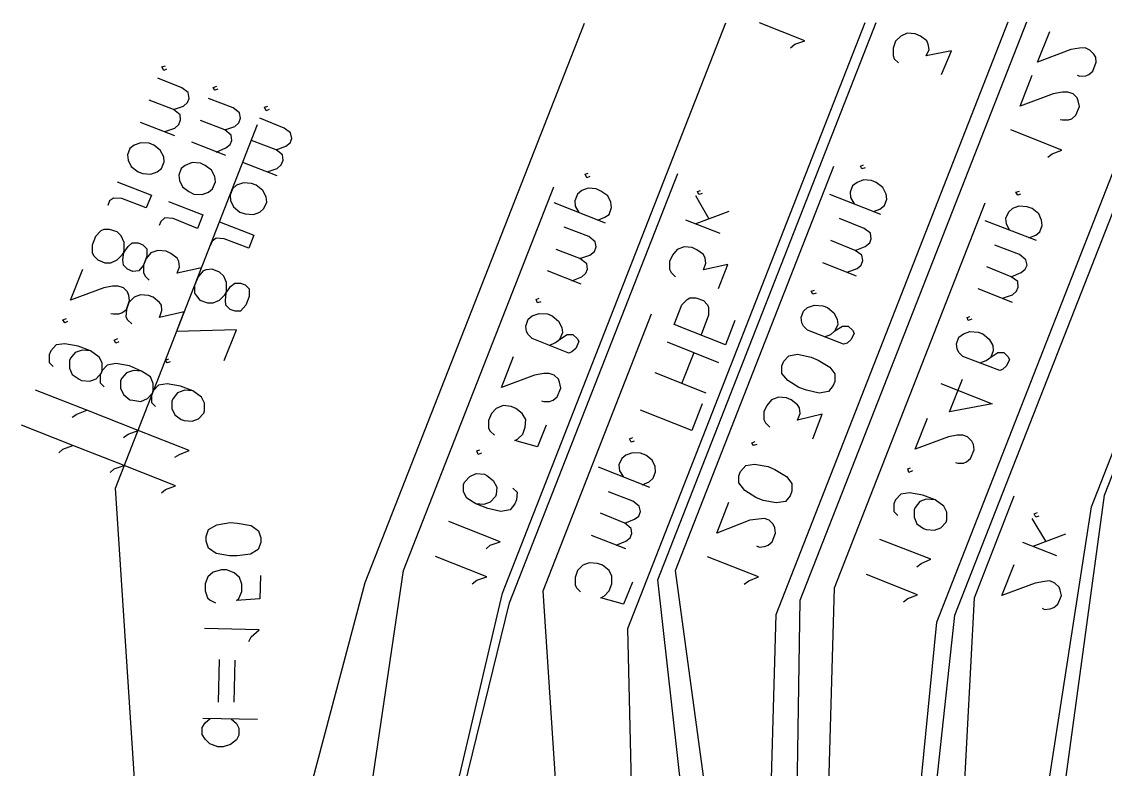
# Model space of a CAD drawing. Header units: metres. Extents: x 131 to 658, y 22 to 173.
# Drawn here: x 142.03 to 162.68, y 136.99 to 151.23 of the extents above; entities that cross this region are included whole.
import ezdxf

# ---------------------------------------------------------------- set-up
doc = ezdxf.new("R2010")
doc.units = ezdxf.units.M
for name, color, linetype in [('ELECTR_CABLE', 7, 'Continuous'), ('ELECTR_CABLE_COMM', 7, 'Continuous'), ('SEWER', 7, 'Continuous'), ('WATER_PIPELINE', 7, 'Continuous')]:
    doc.layers.add(name, color=color, linetype=linetype)

msp = doc.modelspace()

# ---------------------------------------------------------------- linework, layer by layer
at = {"layer": 'ELECTR_CABLE'}
for points in [[(148.952, 131.948), (148.985, 130.971), (151.193, 140.348), (155.452, 151.209)], [(154.711, 133.28), (155.077, 132.381), (154.156, 140.603), (158.316, 151.217)], [(155.932, 132.192), (156.165, 131.238), (156.409, 139.938), (160.832, 151.231)], [(156.686, 150.735), (156.764, 150.801), (156.953, 150.868), (156.093, 151.21)], [(156.431, 128.863), (156.675, 127.92), (156.864, 140.215), (161.186, 151.23)], [(158.34, 128.819), (158.506, 127.853), (159.816, 139.926), (164.248, 151.22)], [(158.473, 132.314), (158.639, 131.349), (159.472, 139.793), (163.951, 151.221)], [(159.56, 150.224), (159.749, 150.679), (159.749, 150.679), (159.272, 150.579), (159.272, 150.579), (159.327, 150.701), (159.327, 150.701), (159.305, 150.801), (159.305, 150.801), (159.283, 150.868), (159.283, 150.868), (159.161, 150.957), (159.161, 150.957), (159.061, 151.001), (159.061, 151.001), (158.906, 151.012), (158.906, 151.012), (158.784, 150.957), (158.784, 150.957), (158.684, 150.857), (158.684, 150.857), (158.639, 150.724), (158.639, 150.724), (158.639, 150.59), (158.639, 150.59), (158.662, 150.524), (158.662, 150.524), (158.739, 150.446)], [(162.146, 150.213), (162.201, 150.191), (162.201, 150.191), (162.312, 150.202), (162.312, 150.202), (162.368, 150.224), (162.368, 150.224), (162.446, 150.291), (162.446, 150.291), (162.512, 150.457), (162.512, 150.457), (162.501, 150.557), (162.501, 150.557), (162.468, 150.613), (162.468, 150.613), (162.39, 150.69), (162.39, 150.69), (162.301, 150.735), (162.301, 150.735), (162.19, 150.724), (162.19, 150.724), (162.024, 150.701), (162.024, 150.701), (161.391, 150.457), (161.391, 150.457), (161.624, 151.045)], [(161.824, 149.37), (161.868, 149.359), (161.868, 149.359), (161.979, 149.359), (161.979, 149.359), (162.046, 149.381), (162.046, 149.381), (162.124, 149.448), (162.124, 149.448), (162.19, 149.614), (162.19, 149.614), (162.168, 149.725), (162.168, 149.725), (162.146, 149.78), (162.146, 149.78), (162.068, 149.858), (162.068, 149.858), (161.968, 149.891), (161.968, 149.891), (161.868, 149.891), (161.868, 149.891), (161.691, 149.858), (161.691, 149.858), (161.058, 149.625), (161.058, 149.625), (161.291, 150.213)], [(161.036, 132.181), (161.169, 131.216), (161.169, 131.216), (162.667, 142.212), (162.667, 142.212), (165.686, 149.891)], [(161.591, 148.649), (161.669, 148.715), (161.669, 148.715), (161.857, 148.782), (161.857, 148.782), (160.881, 149.17)], [(149.329, 133.135), (149.362, 132.159), (149.362, 132.159), (151.327, 140.16), (151.327, 140.16), (154.534, 148.338)], [(152.858, 148.282), (152.802, 148.26), (152.802, 148.26), (152.769, 148.327), (152.769, 148.327), (152.825, 148.349)], [(156.52, 123.958), (156.908, 123.059), (156.908, 123.059), (154.489, 140.781), (154.489, 140.781), (157.507, 148.482)], [(158.107, 148.449), (158.04, 148.427), (158.04, 148.427), (158.018, 148.482), (158.018, 148.482), (158.073, 148.504)], [(158.262, 147.617), (158.384, 147.661), (158.384, 147.661), (158.473, 147.728), (158.473, 147.728), (158.517, 147.85), (158.517, 147.85), (158.506, 147.949), (158.506, 147.949), (158.44, 148.072), (158.44, 148.072), (158.318, 148.171), (158.318, 148.171), (158.229, 148.205), (158.229, 148.205), (158.073, 148.216), (158.073, 148.216), (157.951, 148.171), (157.951, 148.171), (157.863, 148.105), (157.863, 148.105), (157.818, 147.983), (157.818, 147.983), (157.829, 147.883), (157.829, 147.883), (157.896, 147.761)], [(147.731, 131.904), (147.853, 130.927), (147.853, 130.927), (149.307, 140.781), (149.307, 140.781), (152.17, 148.083)], [(153.013, 147.45), (153.146, 147.506), (153.146, 147.506), (153.224, 147.561), (153.224, 147.561), (153.268, 147.694), (153.268, 147.694), (153.257, 147.794), (153.257, 147.794), (153.202, 147.916), (153.202, 147.916), (153.069, 148.005), (153.069, 148.005), (152.98, 148.049), (152.98, 148.049), (152.825, 148.06), (152.825, 148.06), (152.703, 148.016), (152.703, 148.016), (152.625, 147.949), (152.625, 147.949), (152.569, 147.816), (152.569, 147.816), (152.58, 147.716), (152.58, 147.716), (152.647, 147.594)], [(155.133, 147.472), (154.878, 147.916)], [(155, 147.961), (154.933, 147.938), (154.933, 147.938), (154.911, 147.994), (154.911, 147.994), (154.966, 148.016)], [(158.406, 147.561), (157.43, 147.938)], [(161.07, 147.949), (161.014, 147.927), (161.014, 147.927), (160.981, 147.983), (160.981, 147.983), (161.047, 148.005)], [(153.158, 147.395), (152.181, 147.783)], [(156.653, 119.253), (156.886, 118.299), (156.886, 118.299), (157.519, 140.448), (157.519, 140.448), (160.393, 147.783)], [(161.225, 147.117), (161.358, 147.162), (161.358, 147.162), (161.436, 147.228), (161.436, 147.228), (161.48, 147.35), (161.48, 147.35), (161.469, 147.45), (161.469, 147.45), (161.414, 147.572), (161.414, 147.572), (161.291, 147.672), (161.291, 147.672), (161.192, 147.705), (161.192, 147.705), (161.036, 147.716), (161.036, 147.716), (160.914, 147.672), (160.914, 147.672), (160.836, 147.605), (160.836, 147.605), (160.781, 147.483), (160.781, 147.483), (160.792, 147.384), (160.792, 147.384), (160.859, 147.261)], [(155.51, 147.617), (154.878, 147.384)], [(152.669, 146.718), (152.858, 146.784), (152.858, 146.784), (152.947, 146.851), (152.947, 146.851), (152.98, 146.94), (152.98, 146.94), (152.958, 147.04), (152.958, 147.04), (152.836, 147.139), (152.836, 147.139), (152.37, 147.317)], [(155.344, 147.195), (154.689, 147.45)], [(157.918, 146.873), (158.107, 146.951), (158.107, 146.951), (158.195, 147.017), (158.195, 147.017), (158.218, 147.095), (158.218, 147.095), (158.207, 147.206), (158.207, 147.206), (158.084, 147.295), (158.084, 147.295), (157.618, 147.483)], [(161.369, 147.062), (160.393, 147.439)], [(152.514, 146.296), (152.703, 146.374), (152.703, 146.374), (152.78, 146.44), (152.78, 146.44), (152.814, 146.518), (152.814, 146.518), (152.802, 146.618), (152.802, 146.618), (152.669, 146.718), (152.669, 146.718), (152.214, 146.895)], [(155.31, 146.152), (155.488, 146.607), (155.488, 146.607), (155.022, 146.507), (155.022, 146.507), (155.066, 146.629), (155.066, 146.629), (155.055, 146.729), (155.055, 146.729), (155.022, 146.795), (155.022, 146.795), (154.9, 146.884), (154.9, 146.884), (154.811, 146.929), (154.811, 146.929), (154.656, 146.94), (154.656, 146.94), (154.522, 146.895), (154.522, 146.895), (154.434, 146.784), (154.434, 146.784), (154.378, 146.662), (154.378, 146.662), (154.378, 146.518), (154.378, 146.518), (154.411, 146.451), (154.411, 146.451), (154.489, 146.374)], [(157.763, 146.462), (157.951, 146.529), (157.951, 146.529), (158.029, 146.596), (158.029, 146.596), (158.062, 146.684), (158.062, 146.684), (158.04, 146.784), (158.04, 146.784), (157.918, 146.873), (157.918, 146.873), (157.452, 147.062)], [(160.892, 146.374), (161.081, 146.451), (161.081, 146.451), (161.158, 146.518), (161.158, 146.518), (161.192, 146.596), (161.192, 146.596), (161.169, 146.696), (161.169, 146.696), (161.047, 146.795), (161.047, 146.795), (160.581, 146.973)], [(152.691, 146.229), (152.048, 146.485)], [(157.94, 146.385), (157.297, 146.64)], [(160.726, 145.963), (160.914, 146.03), (160.914, 146.03), (160.992, 146.096), (160.992, 146.096), (161.025, 146.174), (161.025, 146.174), (161.014, 146.285), (161.014, 146.285), (160.892, 146.374), (160.892, 146.374), (160.426, 146.562)], [(157.175, 146.063), (157.108, 146.041), (157.108, 146.041), (157.075, 146.096), (157.075, 146.096), (157.141, 146.118)], [(160.914, 145.885), (160.259, 146.141)], [(151.926, 145.897), (151.859, 145.874), (151.859, 145.874), (151.837, 145.941), (151.837, 145.941), (151.892, 145.963)], [(155.621, 145.541), (155.443, 145.075), (155.443, 145.075), (154.467, 145.464), (154.467, 145.464), (154.611, 145.841), (154.611, 145.841), (154.711, 145.941), (154.711, 145.941), (154.767, 145.974), (154.767, 145.974), (154.878, 145.974), (154.878, 145.974), (155.022, 145.919), (155.022, 145.919), (155.099, 145.841), (155.099, 145.841), (155.122, 145.786), (155.122, 145.786), (155.122, 145.641), (155.122, 145.641), (154.977, 145.264)], [(152.081, 145.064), (152.203, 145.12), (152.203, 145.12), (152.281, 145.175), (152.281, 145.175), (152.425, 145.275), (152.425, 145.275), (152.536, 145.275), (152.536, 145.275), (152.614, 145.197), (152.614, 145.197), (152.647, 145.142), (152.647, 145.142), (152.592, 145.009), (152.592, 145.009), (152.514, 144.942), (152.514, 144.942), (152.458, 144.92), (152.458, 144.92), (151.759, 145.197), (151.759, 145.197), (151.682, 145.275), (151.682, 145.275), (151.648, 145.331), (151.648, 145.331), (151.637, 145.43), (151.637, 145.43), (151.682, 145.564), (151.682, 145.564), (151.759, 145.63), (151.759, 145.63), (151.892, 145.675), (151.892, 145.675), (152.048, 145.664), (152.048, 145.664), (152.137, 145.63), (152.137, 145.63), (152.259, 145.53), (152.259, 145.53), (152.325, 145.408), (152.325, 145.408), (152.336, 145.308), (152.336, 145.308), (152.281, 145.175)], [(152.259, 132.037), (152.58, 131.105), (152.58, 131.105), (151.97, 140.393), (151.97, 140.393), (154.034, 145.664)], [(157.33, 145.231), (157.452, 145.275), (157.452, 145.275), (157.53, 145.342), (157.53, 145.342), (157.674, 145.43), (157.674, 145.43), (157.785, 145.43), (157.785, 145.43), (157.863, 145.353), (157.863, 145.353), (157.896, 145.297), (157.896, 145.297), (157.84, 145.175), (157.84, 145.175), (157.763, 145.109), (157.763, 145.109), (157.696, 145.086), (157.696, 145.086), (157.008, 145.353), (157.008, 145.353), (156.93, 145.43), (156.93, 145.43), (156.897, 145.497), (156.897, 145.497), (156.886, 145.597), (156.886, 145.597), (156.93, 145.719), (156.93, 145.719), (157.008, 145.786), (157.008, 145.786), (157.141, 145.83), (157.141, 145.83), (157.297, 145.819), (157.297, 145.819), (157.385, 145.786), (157.385, 145.786), (157.507, 145.686), (157.507, 145.686), (157.574, 145.564), (157.574, 145.564), (157.585, 145.464), (157.585, 145.464), (157.53, 145.342)], [(160.137, 145.564), (160.071, 145.541), (160.071, 145.541), (160.049, 145.597), (160.049, 145.597), (160.104, 145.619)], [(160.293, 144.731), (160.415, 144.776), (160.415, 144.776), (160.504, 144.842), (160.504, 144.842), (160.637, 144.931), (160.637, 144.931), (160.748, 144.931), (160.748, 144.931), (160.825, 144.853), (160.825, 144.853), (160.859, 144.798), (160.859, 144.798), (160.803, 144.676), (160.803, 144.676), (160.726, 144.609), (160.726, 144.609), (160.67, 144.587), (160.67, 144.587), (159.971, 144.853), (159.971, 144.853), (159.893, 144.931), (159.893, 144.931), (159.86, 144.998), (159.86, 144.998), (159.849, 145.098), (159.849, 145.098), (159.893, 145.22), (159.893, 145.22), (159.982, 145.286), (159.982, 145.286), (160.104, 145.331), (160.104, 145.331), (160.259, 145.32), (160.259, 145.32), (160.348, 145.286), (160.348, 145.286), (160.47, 145.186), (160.47, 145.186), (160.537, 145.064), (160.537, 145.064), (160.548, 144.964), (160.548, 144.964), (160.504, 144.842)], [(154.334, 145.131), (155.31, 144.742)], [(151.937, 144.01), (151.981, 143.999), (151.981, 143.999), (152.092, 143.999), (152.092, 143.999), (152.159, 144.021), (152.159, 144.021), (152.236, 144.088), (152.236, 144.088), (152.303, 144.254), (152.303, 144.254), (152.281, 144.365), (152.281, 144.365), (152.259, 144.421), (152.259, 144.421), (152.181, 144.498), (152.181, 144.498), (152.081, 144.532), (152.081, 144.532), (151.981, 144.532), (151.981, 144.532), (151.804, 144.498), (151.804, 144.498), (151.171, 144.265), (151.171, 144.265), (151.404, 144.853)], [(154.611, 144.343), (154.844, 144.931)], [(157.496, 144.299), (157.408, 144.188), (157.408, 144.188), (157.23, 144.154), (157.23, 144.154), (156.986, 144.21), (156.986, 144.21), (156.842, 144.265), (156.842, 144.265), (156.631, 144.398), (156.631, 144.398), (156.52, 144.532), (156.52, 144.532), (156.52, 144.676), (156.52, 144.676), (156.553, 144.765), (156.553, 144.765), (156.653, 144.865), (156.653, 144.865), (156.819, 144.898), (156.819, 144.898), (157.075, 144.842), (157.075, 144.842), (157.208, 144.787), (157.208, 144.787), (157.43, 144.654), (157.43, 144.654), (157.53, 144.521), (157.53, 144.521), (157.53, 144.376), (157.53, 144.376), (157.496, 144.299)], [(155.077, 144.154), (154.101, 144.543)], [(159.549, 144.343), (160.526, 143.955), (160.526, 143.955), (159.716, 143.799), (159.716, 143.799), (159.96, 144.421)], [(157.108, 143.289), (157.286, 143.755), (157.286, 143.755), (156.819, 143.644), (156.819, 143.644), (156.864, 143.766), (156.864, 143.766), (156.853, 143.877), (156.853, 143.877), (156.819, 143.932), (156.819, 143.932), (156.697, 144.032), (156.697, 144.032), (156.609, 144.066), (156.609, 144.066), (156.453, 144.077), (156.453, 144.077), (156.32, 144.032), (156.32, 144.032), (156.231, 143.921), (156.231, 143.921), (156.176, 143.799), (156.176, 143.799), (156.176, 143.655), (156.176, 143.655), (156.209, 143.588), (156.209, 143.588), (156.287, 143.511)], [(152.026, 143.544), (151.859, 143.133), (151.859, 143.133), (151.426, 143.256), (151.426, 143.256), (151.482, 143.278), (151.482, 143.278), (151.582, 143.378), (151.582, 143.378), (151.626, 143.511), (151.626, 143.511), (151.637, 143.655), (151.637, 143.655), (151.571, 143.766), (151.571, 143.766), (151.449, 143.866), (151.449, 143.866), (151.36, 143.899), (151.36, 143.899), (151.204, 143.921), (151.204, 143.921), (151.071, 143.866), (151.071, 143.866), (150.983, 143.766), (150.983, 143.766), (150.927, 143.633), (150.927, 143.633), (150.927, 143.489), (150.927, 143.489), (150.96, 143.433), (150.96, 143.433), (151.038, 143.355)], [(155, 143.955), (154.8, 143.444), (154.8, 143.444), (153.823, 143.833)], [(159.827, 142.834), (159.871, 142.823), (159.871, 142.823), (159.982, 142.823), (159.982, 142.823), (160.038, 142.845), (160.038, 142.845), (160.115, 142.912), (160.115, 142.912), (160.182, 143.078), (160.182, 143.078), (160.171, 143.178), (160.171, 143.178), (160.137, 143.244), (160.137, 143.244), (160.06, 143.322), (160.06, 143.322), (159.971, 143.355), (159.971, 143.355), (159.86, 143.355), (159.86, 143.355), (159.694, 143.322), (159.694, 143.322), (159.061, 143.089), (159.061, 143.089), (159.294, 143.677)], [(153.701, 143.244), (153.646, 143.222), (153.646, 143.222), (153.612, 143.289), (153.612, 143.289), (153.679, 143.311)], [(156.043, 143.178), (155.976, 143.156), (155.976, 143.156), (155.943, 143.211), (155.943, 143.211), (156.009, 143.233)], [(150.794, 143.011), (150.727, 142.989), (150.727, 142.989), (150.705, 143.056), (150.705, 143.056), (150.761, 143.078)], [(153.857, 142.412), (153.99, 142.468), (153.99, 142.468), (154.067, 142.534), (154.067, 142.534), (154.112, 142.656), (154.112, 142.656), (154.101, 142.756), (154.101, 142.756), (154.045, 142.878), (154.045, 142.878), (153.923, 142.978), (153.923, 142.978), (153.823, 143.011), (153.823, 143.011), (153.668, 143.022), (153.668, 143.022), (153.546, 142.978), (153.546, 142.978), (153.468, 142.912), (153.468, 142.912), (153.413, 142.789), (153.413, 142.789), (153.424, 142.678), (153.424, 142.678), (153.49, 142.568)], [(154.001, 142.357), (153.024, 142.745)], [(156.675, 142.201), (156.586, 142.09), (156.586, 142.09), (156.409, 142.068), (156.409, 142.068), (156.165, 142.113), (156.165, 142.113), (156.02, 142.168), (156.02, 142.168), (155.81, 142.301), (155.81, 142.301), (155.699, 142.445), (155.699, 142.445), (155.699, 142.579), (155.699, 142.579), (155.732, 142.667), (155.732, 142.667), (155.832, 142.778), (155.832, 142.778), (155.998, 142.801), (155.998, 142.801), (156.254, 142.756), (156.254, 142.756), (156.387, 142.701), (156.387, 142.701), (156.609, 142.568), (156.609, 142.568), (156.708, 142.434), (156.708, 142.434), (156.708, 142.29), (156.708, 142.29), (156.675, 142.201)], [(151.393, 142.346), (151.471, 142.268), (151.471, 142.268), (151.46, 142.124), (151.46, 142.124), (151.426, 142.046), (151.426, 142.046), (151.338, 141.935), (151.338, 141.935), (151.16, 141.902), (151.16, 141.902), (150.916, 141.957), (150.916, 141.957), (150.683, 142.046), (150.683, 142.046), (150.516, 142.157), (150.516, 142.157), (150.45, 142.279), (150.45, 142.279), (150.45, 142.423), (150.45, 142.423), (150.472, 142.468), (150.472, 142.468), (150.572, 142.568), (150.572, 142.568), (150.694, 142.623), (150.694, 142.623), (150.849, 142.612), (150.849, 142.612), (150.894, 142.59), (150.894, 142.59), (151.016, 142.49), (151.016, 142.49), (151.082, 142.368), (151.082, 142.368), (151.071, 142.224), (151.071, 142.224), (151.06, 142.19), (151.06, 142.19), (150.96, 142.079), (150.96, 142.079), (150.838, 142.035), (150.838, 142.035), (150.683, 142.046)], [(159.006, 142.678), (158.939, 142.645), (158.939, 142.645), (158.917, 142.712), (158.917, 142.712), (158.972, 142.734)], [(153.524, 141.68), (153.712, 141.757), (153.712, 141.757), (153.79, 141.813), (153.79, 141.813), (153.823, 141.902), (153.823, 141.902), (153.801, 142.002), (153.801, 142.002), (153.679, 142.101), (153.679, 142.101), (153.213, 142.279)], [(159.438, 142.124), (159.272, 142.135), (159.272, 142.135), (159.15, 142.09), (159.15, 142.09), (159.061, 141.979), (159.061, 141.979), (159.039, 141.935), (159.039, 141.935), (159.039, 141.791), (159.039, 141.791), (159.094, 141.669), (159.094, 141.669), (159.216, 141.58), (159.216, 141.58), (159.272, 141.558), (159.272, 141.558), (159.427, 141.547), (159.427, 141.547), (159.549, 141.591), (159.549, 141.591), (159.649, 141.702), (159.649, 141.702), (159.66, 141.746), (159.66, 141.746), (159.66, 141.891), (159.66, 141.891), (159.605, 142.002), (159.605, 142.002), (159.438, 142.124), (159.438, 142.124), (159.205, 142.212), (159.205, 142.212), (158.95, 142.257), (158.95, 142.257), (158.784, 142.235), (158.784, 142.235), (158.684, 142.124), (158.684, 142.124), (158.65, 142.046), (158.65, 142.046), (158.65, 141.902), (158.65, 141.902), (158.728, 141.824)], [(159.56, 133.302), (159.771, 132.336), (159.771, 132.336), (160.193, 140.259), (160.193, 140.259), (160.947, 142.201)], [(156.032, 141.247), (156.087, 141.225), (156.087, 141.225), (156.187, 141.236), (156.187, 141.236), (156.254, 141.258), (156.254, 141.258), (156.331, 141.325), (156.331, 141.325), (156.398, 141.491), (156.398, 141.491), (156.387, 141.591), (156.387, 141.591), (156.353, 141.658), (156.353, 141.658), (156.276, 141.735), (156.276, 141.735), (156.187, 141.769), (156.187, 141.769), (156.076, 141.757), (156.076, 141.757), (155.91, 141.735), (155.91, 141.735), (155.277, 141.491), (155.277, 141.491), (155.51, 142.079)], [(150.883, 141.192), (150.96, 141.258), (150.96, 141.258), (151.149, 141.325), (151.149, 141.325), (150.172, 141.713)], [(153.357, 141.258), (153.546, 141.336), (153.546, 141.336), (153.624, 141.402), (153.624, 141.402), (153.657, 141.48), (153.657, 141.48), (153.646, 141.58), (153.646, 141.58), (153.524, 141.68), (153.524, 141.68), (153.058, 141.868)], [(161.547, 141.336), (161.291, 141.769)], [(161.414, 141.813), (161.358, 141.791), (161.358, 141.791), (161.325, 141.857), (161.325, 141.857), (161.391, 141.88)], [(153.546, 141.192), (152.891, 141.447)], [(159.094, 140.848), (159.172, 140.914), (159.172, 140.914), (159.361, 140.992), (159.361, 140.992), (158.384, 141.369)], [(161.758, 141.058), (161.114, 141.314)], [(161.924, 141.469), (161.303, 141.236)], [(150.616, 140.526), (150.705, 140.592), (150.705, 140.592), (150.894, 140.659), (150.894, 140.659), (149.917, 141.047)], [(153.668, 140.559), (153.502, 140.137), (153.502, 140.137), (153.069, 140.259), (153.069, 140.259), (153.135, 140.293), (153.135, 140.293), (153.224, 140.393), (153.224, 140.393), (153.28, 140.526), (153.28, 140.526), (153.28, 140.67), (153.28, 140.67), (153.224, 140.781), (153.224, 140.781), (153.102, 140.881), (153.102, 140.881), (153.002, 140.914), (153.002, 140.914), (152.847, 140.925), (152.847, 140.925), (152.725, 140.881), (152.725, 140.881), (152.625, 140.781), (152.625, 140.781), (152.58, 140.648), (152.58, 140.648), (152.58, 140.504), (152.58, 140.504), (152.603, 140.448), (152.603, 140.448), (152.68, 140.37)], [(155.799, 140.515), (155.887, 140.581), (155.887, 140.581), (156.076, 140.659), (156.076, 140.659), (155.099, 141.036)], [(161.48, 140.06), (161.524, 140.037), (161.524, 140.037), (161.635, 140.049), (161.635, 140.049), (161.702, 140.071), (161.702, 140.071), (161.78, 140.137), (161.78, 140.137), (161.846, 140.304), (161.846, 140.304), (161.824, 140.404), (161.824, 140.404), (161.802, 140.459), (161.802, 140.459), (161.724, 140.537), (161.724, 140.537), (161.624, 140.581), (161.624, 140.581), (161.524, 140.57), (161.524, 140.57), (161.347, 140.537), (161.347, 140.537), (160.714, 140.304), (160.714, 140.304), (160.947, 140.892)], [(158.839, 140.182), (158.917, 140.248), (158.917, 140.248), (159.105, 140.315), (159.105, 140.315), (158.129, 140.703)]]:
    msp.add_lwpolyline(points, dxfattribs=at)
at = {"layer": 'ELECTR_CABLE_COMM'}
msp.add_lwpolyline([(160.526, 131.426), (160.637, 130.461), (162.423, 141.99), (166.036, 151.209)], dxfattribs=at)
at = {"layer": 'SEWER'}
for points in [[(153.568, 129.052), (153.857, 128.12), (153.579, 139.671), (158.105, 151.217)], [(144.791, 150.324), (144.735, 150.302), (144.735, 150.302), (144.702, 150.369), (144.702, 150.369), (144.768, 150.391)], [(144.924, 149.558), (145.112, 149.625), (145.112, 149.625), (145.19, 149.692), (145.19, 149.692), (145.223, 149.769), (145.223, 149.769), (145.201, 149.88), (145.201, 149.88), (145.079, 149.969), (145.079, 149.969), (144.624, 150.158)], [(145.767, 149.947), (145.712, 149.925), (145.712, 149.925), (145.678, 149.98), (145.678, 149.98), (145.745, 150.002)], [(145.9, 149.17), (146.089, 149.237), (146.089, 149.237), (146.167, 149.303), (146.167, 149.303), (146.2, 149.392), (146.2, 149.392), (146.178, 149.492), (146.178, 149.492), (146.056, 149.592), (146.056, 149.592), (145.59, 149.769)], [(144.757, 149.137), (144.946, 149.203), (144.946, 149.203), (145.024, 149.27), (145.024, 149.27), (145.057, 149.359), (145.057, 149.359), (145.046, 149.459), (145.046, 149.459), (144.924, 149.558), (144.924, 149.558), (144.458, 149.736)], [(146.744, 149.558), (146.688, 149.536), (146.688, 149.536), (146.655, 149.603), (146.655, 149.603), (146.721, 149.625)], [(145.734, 148.748), (145.922, 148.826), (145.922, 148.826), (146, 148.893), (146, 148.893), (146.033, 148.97), (146.033, 148.97), (146.022, 149.07), (146.022, 149.07), (145.9, 149.17), (145.9, 149.17), (145.434, 149.348)], [(146.877, 148.793), (147.065, 148.859), (147.065, 148.859), (147.143, 148.926), (147.143, 148.926), (147.176, 149.004), (147.176, 149.004), (147.154, 149.115), (147.154, 149.115), (147.032, 149.203), (147.032, 149.203), (146.566, 149.392)], [(145.323, 115.292), (145.645, 114.371), (145.645, 114.371), (143.814, 142.346), (143.814, 142.346), (146.522, 149.27)], [(144.946, 149.059), (144.291, 149.314)], [(145.922, 148.682), (145.268, 148.937)], [(146.71, 148.371), (146.899, 148.438), (146.899, 148.438), (146.977, 148.504), (146.977, 148.504), (147.01, 148.593), (147.01, 148.593), (146.999, 148.693), (146.999, 148.693), (146.877, 148.793), (146.877, 148.793), (146.411, 148.97)], [(144.691, 148.438), (144.746, 148.56), (144.746, 148.56), (144.735, 148.66), (144.735, 148.66), (144.668, 148.782), (144.668, 148.782), (144.546, 148.882), (144.546, 148.882), (144.458, 148.915), (144.458, 148.915), (144.302, 148.926), (144.302, 148.926), (144.169, 148.882), (144.169, 148.882), (144.091, 148.815), (144.091, 148.815), (144.047, 148.693), (144.047, 148.693), (144.058, 148.593), (144.058, 148.593), (144.114, 148.471), (144.114, 148.471), (144.247, 148.371), (144.247, 148.371), (144.336, 148.338), (144.336, 148.338), (144.491, 148.327), (144.491, 148.327), (144.613, 148.371), (144.613, 148.371), (144.691, 148.438)], [(145.667, 148.049), (145.723, 148.182), (145.723, 148.182), (145.712, 148.282), (145.712, 148.282), (145.645, 148.404), (145.645, 148.404), (145.523, 148.493), (145.523, 148.493), (145.434, 148.538), (145.434, 148.538), (145.279, 148.549), (145.279, 148.549), (145.146, 148.493), (145.146, 148.493), (145.068, 148.438), (145.068, 148.438), (145.024, 148.305), (145.024, 148.305), (145.035, 148.205), (145.035, 148.205), (145.09, 148.083), (145.09, 148.083), (145.212, 147.994), (145.212, 147.994), (145.312, 147.949), (145.312, 147.949), (145.467, 147.938), (145.467, 147.938), (145.59, 147.983), (145.59, 147.983), (145.667, 148.049)], [(146.899, 148.293), (146.244, 148.549)], [(143.847, 148.182), (144.502, 147.927), (144.502, 147.927), (144.402, 147.683), (144.402, 147.683), (143.936, 147.861), (143.936, 147.861), (143.781, 147.872), (143.781, 147.872), (143.703, 147.816), (143.703, 147.816), (143.67, 147.728)], [(146.644, 147.672), (146.699, 147.794), (146.699, 147.794), (146.688, 147.894), (146.688, 147.894), (146.622, 148.016), (146.622, 148.016), (146.499, 148.116), (146.499, 148.116), (146.411, 148.149), (146.411, 148.149), (146.255, 148.16), (146.255, 148.16), (146.122, 148.116), (146.122, 148.116), (146.044, 148.049), (146.044, 148.049), (146, 147.927), (146, 147.927), (146.011, 147.827), (146.011, 147.827), (146.067, 147.705), (146.067, 147.705), (146.189, 147.605), (146.189, 147.605), (146.289, 147.572), (146.289, 147.572), (146.444, 147.561), (146.444, 147.561), (146.566, 147.605), (146.566, 147.605), (146.644, 147.672)], [(144.824, 147.805), (145.479, 147.55), (145.479, 147.55), (145.379, 147.295), (145.379, 147.295), (144.913, 147.483), (144.913, 147.483), (144.757, 147.494), (144.757, 147.494), (144.68, 147.428), (144.68, 147.428), (144.646, 147.35)], [(145.8, 147.417), (146.455, 147.162), (146.455, 147.162), (146.355, 146.917), (146.355, 146.917), (145.889, 147.095), (145.889, 147.095), (145.734, 147.106), (145.734, 147.106), (145.656, 147.051), (145.656, 147.051), (145.623, 146.962)], [(144.347, 146.596), (144.258, 146.485), (144.258, 146.485), (144.147, 146.474), (144.147, 146.474), (144.047, 146.518), (144.047, 146.518), (143.969, 146.596), (143.969, 146.596), (143.958, 146.696), (143.958, 146.696), (143.981, 146.884), (143.981, 146.884), (143.981, 147.028), (143.981, 147.028), (143.925, 147.15), (143.925, 147.15), (143.847, 147.228), (143.847, 147.228), (143.703, 147.273), (143.703, 147.273), (143.592, 147.273), (143.592, 147.273), (143.537, 147.25), (143.537, 147.25), (143.437, 147.139), (143.437, 147.139), (143.37, 146.973), (143.37, 146.973), (143.37, 146.829), (143.37, 146.829), (143.403, 146.773), (143.403, 146.773), (143.481, 146.696), (143.481, 146.696), (143.614, 146.64), (143.614, 146.64), (143.725, 146.64), (143.725, 146.64), (143.847, 146.696), (143.847, 146.696), (143.947, 146.795), (143.947, 146.795), (144.058, 146.951), (144.058, 146.951), (144.136, 147.017), (144.136, 147.017), (144.247, 147.017), (144.247, 147.017), (144.336, 146.984), (144.336, 146.984), (144.413, 146.906), (144.413, 146.906), (144.413, 146.762), (144.413, 146.762), (144.347, 146.596)], [(145.279, 146.085), (145.456, 146.54), (145.456, 146.54), (144.99, 146.44), (144.99, 146.44), (145.035, 146.562), (145.035, 146.562), (145.024, 146.662), (145.024, 146.662), (144.99, 146.729), (144.99, 146.729), (144.868, 146.818), (144.868, 146.818), (144.779, 146.862), (144.779, 146.862), (144.624, 146.873), (144.624, 146.873), (144.491, 146.829), (144.491, 146.829), (144.402, 146.718), (144.402, 146.718), (144.347, 146.596), (144.347, 146.596), (144.347, 146.451), (144.347, 146.451), (144.38, 146.385), (144.38, 146.385), (144.458, 146.307)], [(143.725, 145.675), (143.77, 145.664), (143.77, 145.664), (143.881, 145.664), (143.881, 145.664), (143.936, 145.686), (143.936, 145.686), (144.025, 145.752), (144.025, 145.752), (144.08, 145.919), (144.08, 145.919), (144.069, 146.019), (144.069, 146.019), (144.047, 146.085), (144.047, 146.085), (143.969, 146.163), (143.969, 146.163), (143.87, 146.196), (143.87, 146.196), (143.759, 146.196), (143.759, 146.196), (143.592, 146.163), (143.592, 146.163), (142.96, 145.93), (142.96, 145.93), (143.193, 146.518)], [(146.3, 145.83), (146.2, 145.719), (146.2, 145.719), (146.1, 145.719), (146.1, 145.719), (146, 145.752), (146, 145.752), (145.922, 145.83), (145.922, 145.83), (145.911, 145.93), (145.911, 145.93), (145.934, 146.118), (145.934, 146.118), (145.934, 146.263), (145.934, 146.263), (145.878, 146.385), (145.878, 146.385), (145.8, 146.462), (145.8, 146.462), (145.656, 146.518), (145.656, 146.518), (145.545, 146.507), (145.545, 146.507), (145.49, 146.485), (145.49, 146.485), (145.39, 146.374), (145.39, 146.374), (145.323, 146.207), (145.323, 146.207), (145.323, 146.063), (145.323, 146.063), (145.357, 146.008), (145.357, 146.008), (145.423, 145.93), (145.423, 145.93), (145.567, 145.874), (145.567, 145.874), (145.678, 145.874), (145.678, 145.874), (145.8, 145.93), (145.8, 145.93), (145.9, 146.03), (145.9, 146.03), (146.011, 146.185), (146.011, 146.185), (146.089, 146.252), (146.089, 146.252), (146.2, 146.252), (146.2, 146.252), (146.289, 146.218), (146.289, 146.218), (146.366, 146.141), (146.366, 146.141), (146.366, 145.996), (146.366, 145.996), (146.3, 145.83)], [(144.946, 145.242), (145.123, 145.708), (145.123, 145.708), (144.657, 145.597), (144.657, 145.597), (144.702, 145.73), (144.702, 145.73), (144.691, 145.83), (144.691, 145.83), (144.657, 145.885), (144.657, 145.885), (144.535, 145.985), (144.535, 145.985), (144.447, 146.019), (144.447, 146.019), (144.291, 146.03), (144.291, 146.03), (144.169, 145.985), (144.169, 145.985), (144.069, 145.885), (144.069, 145.885), (144.025, 145.752), (144.025, 145.752), (144.014, 145.608), (144.014, 145.608), (144.047, 145.553), (144.047, 145.553), (144.125, 145.475)], [(142.904, 145.519), (142.849, 145.497), (142.849, 145.497), (142.815, 145.553), (142.815, 145.553), (142.882, 145.575)], [(145.889, 144.776), (146.122, 145.364), (146.122, 145.364), (144.979, 145.331)], [(143.337, 144.964), (143.182, 144.976), (143.182, 144.976), (143.048, 144.931), (143.048, 144.931), (142.96, 144.82), (142.96, 144.82), (142.937, 144.776), (142.937, 144.776), (142.937, 144.632), (142.937, 144.632), (142.993, 144.509), (142.993, 144.509), (143.126, 144.421), (143.126, 144.421), (143.17, 144.398), (143.17, 144.398), (143.326, 144.387), (143.326, 144.387), (143.448, 144.432), (143.448, 144.432), (143.548, 144.543), (143.548, 144.543), (143.559, 144.587), (143.559, 144.587), (143.559, 144.731), (143.559, 144.731), (143.503, 144.842), (143.503, 144.842), (143.337, 144.964), (143.337, 144.964), (143.104, 145.053), (143.104, 145.053), (142.849, 145.098), (142.849, 145.098), (142.682, 145.075), (142.682, 145.075), (142.582, 144.964), (142.582, 144.964), (142.549, 144.887), (142.549, 144.887), (142.549, 144.742), (142.549, 144.742), (142.627, 144.665)], [(143.881, 145.131), (143.825, 145.109), (143.825, 145.109), (143.792, 145.164), (143.792, 145.164), (143.858, 145.197)], [(144.857, 144.754), (144.802, 144.731), (144.802, 144.731), (144.768, 144.787), (144.768, 144.787), (144.835, 144.809)], [(144.313, 144.576), (144.158, 144.587), (144.158, 144.587), (144.025, 144.543), (144.025, 144.543), (143.936, 144.443), (143.936, 144.443), (143.914, 144.398), (143.914, 144.398), (143.914, 144.254), (143.914, 144.254), (143.969, 144.132), (143.969, 144.132), (144.091, 144.032), (144.091, 144.032), (144.147, 144.021), (144.147, 144.021), (144.302, 143.999), (144.302, 143.999), (144.424, 144.054), (144.424, 144.054), (144.524, 144.154), (144.524, 144.154), (144.535, 144.199), (144.535, 144.199), (144.535, 144.343), (144.535, 144.343), (144.48, 144.465), (144.48, 144.465), (144.313, 144.576), (144.313, 144.576), (144.08, 144.676), (144.08, 144.676), (143.825, 144.72), (143.825, 144.72), (143.659, 144.687), (143.659, 144.687), (143.559, 144.587), (143.559, 144.587), (143.526, 144.498), (143.526, 144.498), (143.526, 144.354), (143.526, 144.354), (143.603, 144.276)], [(142.993, 143.699), (143.082, 143.755), (143.082, 143.755), (143.27, 143.833), (143.27, 143.833), (142.294, 144.21)], [(145.29, 144.199), (145.135, 144.21), (145.135, 144.21), (145.001, 144.165), (145.001, 144.165), (144.913, 144.054), (144.913, 144.054), (144.89, 144.01), (144.89, 144.01), (144.89, 143.866), (144.89, 143.866), (144.946, 143.744), (144.946, 143.744), (145.068, 143.655), (145.068, 143.655), (145.123, 143.633), (145.123, 143.633), (145.279, 143.622), (145.279, 143.622), (145.401, 143.666), (145.401, 143.666), (145.501, 143.777), (145.501, 143.777), (145.512, 143.821), (145.512, 143.821), (145.512, 143.966), (145.512, 143.966), (145.456, 144.077), (145.456, 144.077), (145.29, 144.199), (145.29, 144.199), (145.057, 144.288), (145.057, 144.288), (144.802, 144.332), (144.802, 144.332), (144.635, 144.31), (144.635, 144.31), (144.535, 144.199), (144.535, 144.199), (144.502, 144.121), (144.502, 144.121), (144.502, 143.977), (144.502, 143.977), (144.58, 143.899)], [(143.969, 143.311), (144.058, 143.378), (144.058, 143.378), (144.247, 143.444), (144.247, 143.444), (143.27, 143.833)], [(142.738, 143.022), (142.815, 143.089), (142.815, 143.089), (143.004, 143.156), (143.004, 143.156), (142.027, 143.544)], [(144.946, 142.934), (145.035, 142.989), (145.035, 142.989), (145.223, 143.067), (145.223, 143.067), (144.247, 143.444)], [(143.714, 142.645), (143.792, 142.712), (143.792, 142.712), (143.981, 142.778), (143.981, 142.778), (143.004, 143.156)], [(144.691, 142.257), (144.768, 142.323), (144.768, 142.323), (144.957, 142.39), (144.957, 142.39), (143.981, 142.778)]]:
    msp.add_lwpolyline(points, dxfattribs=at)
at = {"layer": 'WATER_PIPELINE'}
for points in [[(145.545, 130.172), (145.556, 129.196), (148.575, 140.548), (152.753, 151.204)], [(146.588, 141.314), (146.533, 141.18), (146.533, 141.18), (146.388, 141.092), (146.388, 141.092), (146.133, 141.058), (146.133, 141.058), (145.989, 141.058), (145.989, 141.058), (145.734, 141.103), (145.734, 141.103), (145.59, 141.203), (145.59, 141.203), (145.545, 141.336), (145.545, 141.336), (145.545, 141.425), (145.545, 141.425), (145.59, 141.558), (145.59, 141.558), (145.745, 141.646), (145.745, 141.646), (146, 141.691), (146, 141.691), (146.144, 141.68), (146.144, 141.68), (146.4, 141.635), (146.4, 141.635), (146.544, 141.536), (146.544, 141.536), (146.588, 141.402), (146.588, 141.402), (146.588, 141.314)], [(146.577, 140.681), (146.566, 140.237), (146.566, 140.237), (146.122, 140.204), (146.122, 140.204), (146.167, 140.248), (146.167, 140.248), (146.222, 140.381), (146.222, 140.381), (146.222, 140.515), (146.222, 140.515), (146.178, 140.648), (146.178, 140.648), (146.078, 140.737), (146.078, 140.737), (145.934, 140.792), (145.934, 140.792), (145.834, 140.792), (145.834, 140.792), (145.678, 140.748), (145.678, 140.748), (145.578, 140.659), (145.578, 140.659), (145.523, 140.526), (145.523, 140.526), (145.523, 140.393), (145.523, 140.393), (145.567, 140.259), (145.567, 140.259), (145.623, 140.215), (145.623, 140.215), (145.723, 140.16)], [(146.355, 139.427), (146.4, 139.516), (146.4, 139.516), (146.555, 139.649), (146.555, 139.649), (145.512, 139.671)], [(145.778, 138.273), (145.8, 139.083)], [(146.078, 138.273), (146.1, 139.072)], [(146.022, 137.951), (146.122, 137.862), (146.122, 137.862), (146.167, 137.774), (146.167, 137.774), (146.167, 137.641), (146.167, 137.641), (146.122, 137.552), (146.122, 137.552), (146.011, 137.463), (146.011, 137.463), (145.867, 137.419), (145.867, 137.419), (145.767, 137.419), (145.767, 137.419), (145.612, 137.474), (145.612, 137.474), (145.523, 137.563), (145.523, 137.563), (145.467, 137.652), (145.467, 137.652), (145.467, 137.785), (145.467, 137.785), (145.523, 137.874), (145.523, 137.874), (145.623, 137.962)], [(146.522, 137.94), (145.479, 137.962)]]:
    msp.add_lwpolyline(points, dxfattribs=at)

doc.saveas('drawing.dxf')
